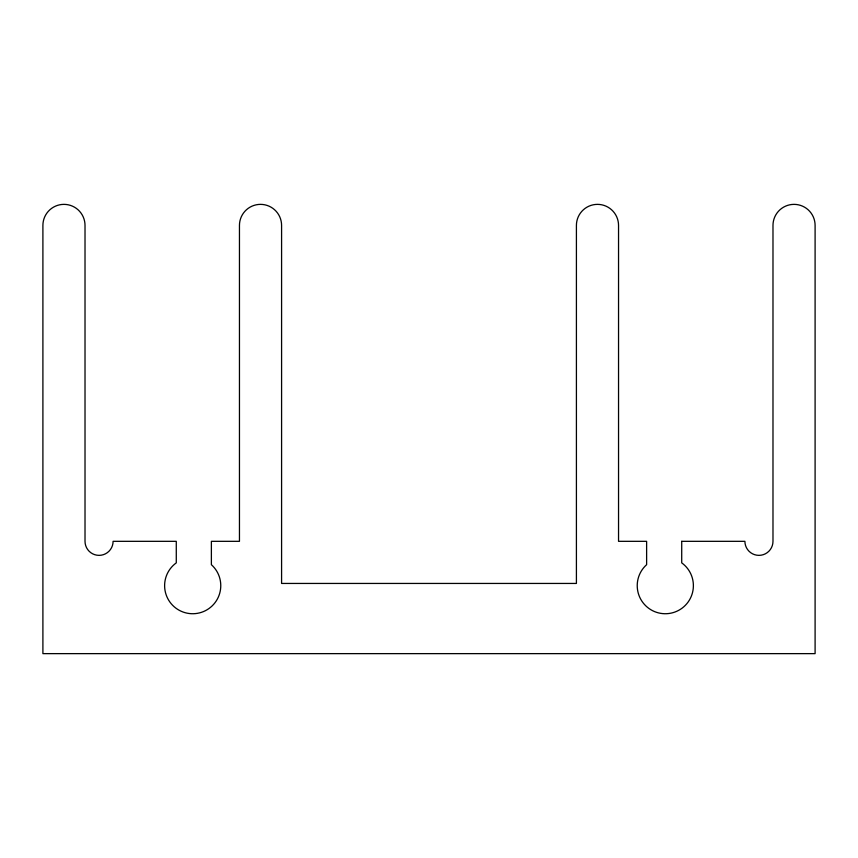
<?xml version="1.0" encoding="UTF-8"?>
<svg xmlns="http://www.w3.org/2000/svg" width="858" height="858" viewBox="0 0 858 858"><rect width="100%" height="100%" fill="white"/><g stroke="black" fill="none" stroke-linecap="round" stroke-linejoin="round"><path stroke-width="1.29" d="M681.724 541.323L681.713 562.869A28.078 28.078 0 0 1 686.84 603.678A28.078 28.078 0 0 1 645.763 605.812A28.078 28.078 0 0 1 646.621 564.693L646.621 541.323L618.543 541.323L618.543 225.418A21.064 21.064 0 0 0 597.479 204.365A21.064 21.064 0 0 0 576.415 225.418L576.415 583.44L281.585 583.44L281.585 225.418A21.064 21.064 0 0 0 260.521 204.365A21.064 21.064 0 0 0 239.457 225.418L239.457 541.323L211.379 541.323L211.379 564.693A28.078 28.078 0 0 1 212.237 605.812A28.078 28.078 0 0 1 171.16 603.678A28.078 28.078 0 0 1 176.287 562.869L176.276 541.323L113.095 541.323A14.039 14.039 0 0 1 99.056 555.362A14.039 14.039 0 0 1 85.017 541.323L85.017 225.418A21.064 21.064 0 0 0 63.964 204.365A21.064 21.064 0 0 0 42.9 225.418L42.9 653.635L815.1 653.635L815.1 225.418A21.064 21.064 0 0 0 794.036 204.365A21.064 21.064 0 0 0 772.983 225.418L772.983 541.323A14.039 14.039 0 0 1 758.944 555.362A14.039 14.039 0 0 1 744.905 541.323L681.724 541.323"/></g></svg>
